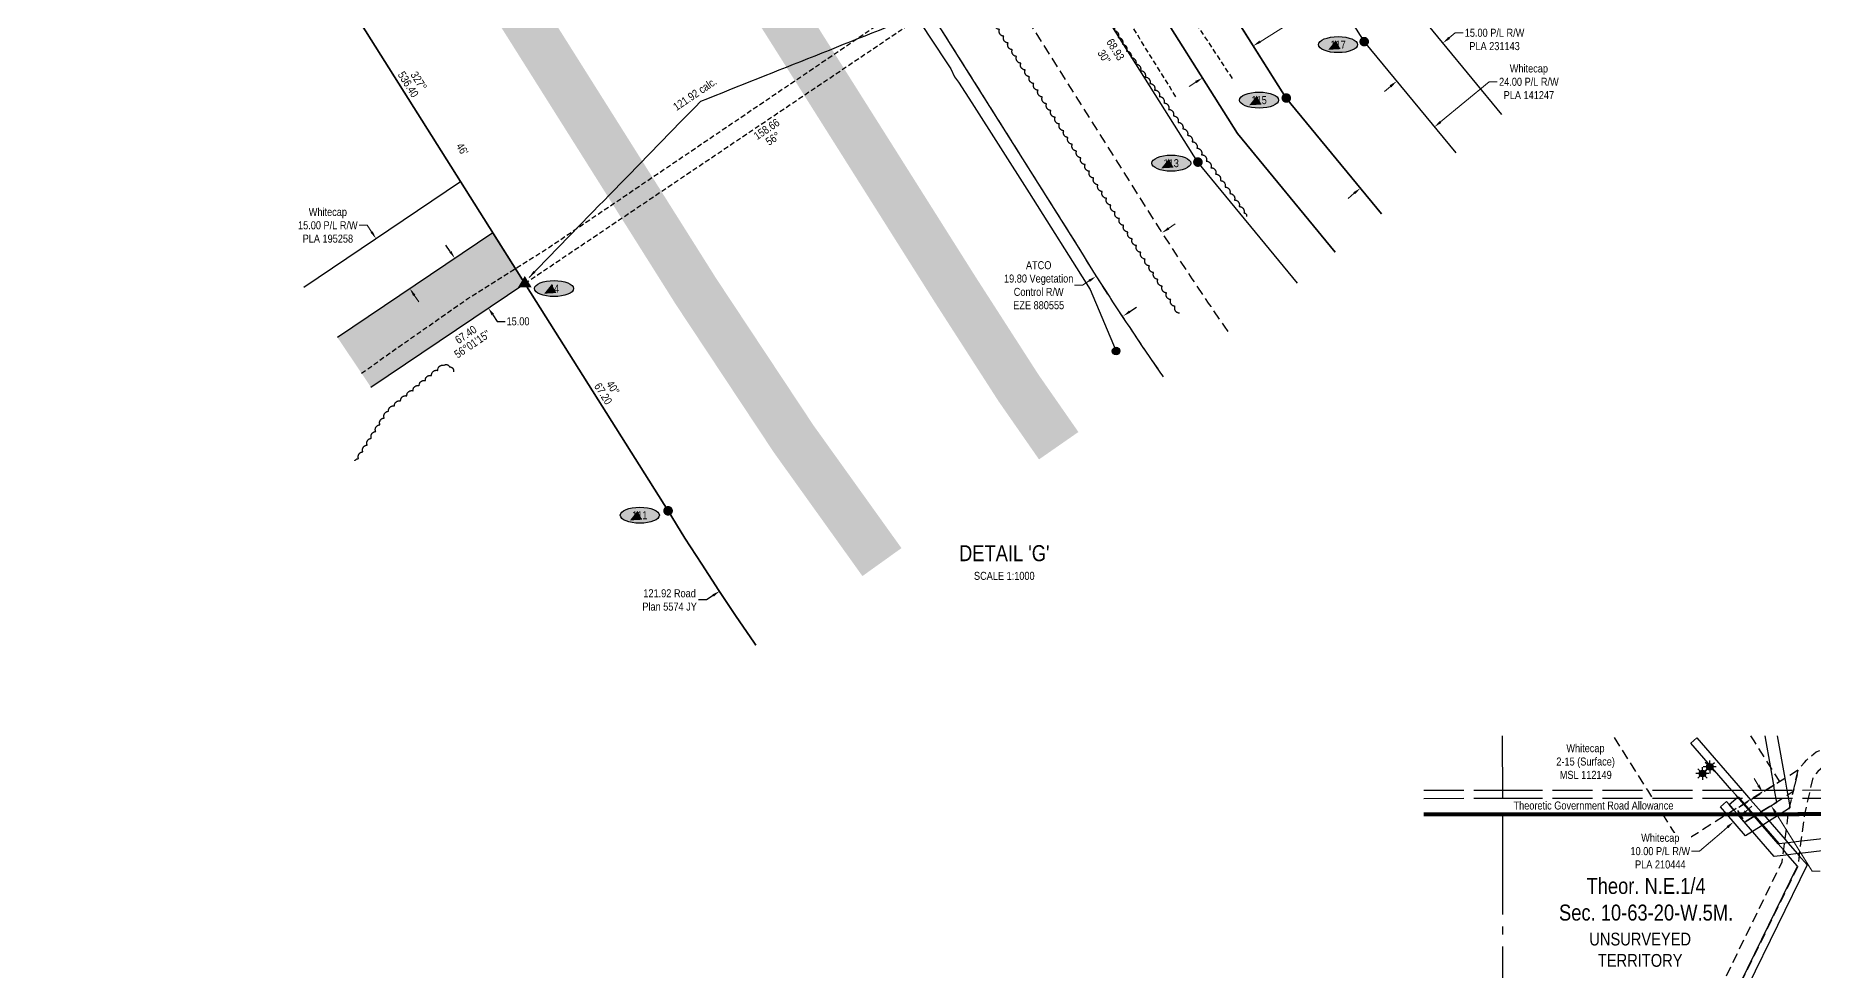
# Model space of a CAD drawing. Extents: x 502021 to 516972, y 6026865 to 6037901.
# Drawn here: x 502219 to 504441, y 6032661 to 6033829 of the extents above; entities that cross this region are included whole.
import ezdxf
from ezdxf.enums import TextEntityAlignment as Align

# ---------------------------------------------------------------- set-up
doc = ezdxf.new("R2010")
doc.units = 0
doc.header["$LTSCALE"] = 5
doc.header["$PDSIZE"] = 0.5
for name, pattern in [('0', [1, 1, 0]), ('CENTERLINEX3', [5, 2.5, -1, 0.5, -1]), ('foc-ACCESSROAD', [3.75, 2.5, -1.25]), ('foc-FLOWLINE', [3.75, 2.5, -1.25]), ('foc-QUARTERLINE', [33, 25, -3, 2, -3]), ('foc-TRAV', [1.875, 1.25, -0.625]), ('foc-UNSURVEYED', [12.5, 10, -2.5]), ('POWERLINE5', [7.8, 2.4, -0.6, 0.6, -0.6, 0.6, -0.6, 2.4]), ('UG_PIPE', [1.875, 1.25, -0.625])]:
    doc.linetypes.add(name, pattern=pattern)
doc.layers.get('Defpoints').update_dxf_attribs({"color": 9})
for name, color, linetype in [('AS-PIPE-UG', 44, 'UG_PIPE'), ('AS-POWER', 104, 'foc-POWER'), ('AS-POWER-EXISTING', 72, 'POWERLINE5'), ('AS-ROADS', 254, 'Continuous'), ('AS-TELEPHONE', 224, 'foc-TEL'), ('C-AR', 13, 'foc-ACCESSROAD'), ('C-RW', 13, 'Continuous'), ('C-SYMBOL', 7, 'Continuous'), ('C-WS', 13, 'foc-ACCESSROAD'), ('C-WS-S', 8, 'Continuous'), ('DETAIL-T', 7, 'Continuous'), ('F-AR', 190, 'foc-ACCESSROAD'), ('F-EZE', 190, 'foc-FLOWLINE'), ('F-RW', 190, 'Continuous'), ('L-BD', 7, 'Continuous'), ('L-BD1', 253, 'Continuous'), ('L-MON', 1, 'Continuous'), ('L-QSEC', 8, 'foc-QUARTERLINE'), ('L-ROAD-T', 7, 'Continuous'), ('L-TITLEDB', 4, 'Continuous'), ('L-TITLEDB-T', 4, 'Continuous'), ('L-UNS-T', 3, 'Continuous'), ('L-USEC', 7, 'foc-UNSURVEYED'), ('P-ELEVATION', 7, 'Continuous'), ('P-PROPOSED', 10, 'Continuous'), ('P-PROPOSED-H', 21, 'Continuous'), ('P-STATION', 7, 'Continuous'), ('P-TRAV', 4, 'foc-TRAV'), ('P-TXT', 4, 'Continuous'), ('T-BUSH', 110, '0')]:
    doc.layers.add(name, color=color, linetype=linetype)
doc.layers.add('AS-TRAPPER BOUNDARY', color=7, linetype='CENTERLINEX3', true_color=0xb85c00, transparency=0.6)
for name, color, linetype, lineweight in [('C-AR-T', 13, 'Continuous', 9), ('C-RW-T', 13, 'Continuous', 9), ('C-WS-T', 13, 'Continuous', 9), ('F-EZE-T', 190, 'Continuous', 9), ('F-RW-T', 190, 'Continuous', 9)]:
    doc.layers.add(name, color=color, linetype=linetype, lineweight=lineweight)
doc.styles.add('175L', font='ARIALN.TTF', dxfattribs={"height": 20})
doc.styles.add('80CG', font='ARIALN.TTF', dxfattribs={"height": 10})
doc.styles.add('80L', font='ARIALN.TTF', dxfattribs={"height": 10})
doc.styles.add('foc-LtypeFont', font='ARIALN.TTF', dxfattribs={"height": 7.35})
doc.linetypes.add('foc-POWER', pattern='A,6,-1,["P",foc-LtypeFont,S=0.2,R=0,X=-0.625,Y=-0.75],-1.24,4', length=12.24)
doc.linetypes.add('foc-TEL', pattern='A,2,-1,["T",foc-LtypeFont,S=0.2,R=0,X=-0.425,Y=-0.75],-1.24,8', length=12.24)
doc.dimstyles.new('Compass 5 000', dxfattribs={"dimscale": 5, "dimtxt": 9, "dimasz": 2, "dimexe": 0.2, "dimexo": 0.0625, "dimgap": 0.5, "dimtad": 0, "dimtih": 1, "dimtoh": 1, "dimzin": 0, "dimdsep": 46, "dimtxsty": '80CG', "dimcen": 0.1, "dimse1": 1, "dimse2": 1, "dimclrd": 256, "dimclrt": 256, "dimaunit": 1, "dimadec": 4, "dimazin": 0, "dimtfac": 0.06, "dimtofl": 0, "dimtmove": 0, "dimatfit": 1, "dimfxl": 0.2, "dimtolj": 1, "dimtzin": 0, "dimlwd": -1, "dimarcsym": 0})

# ---------------------------------------------------------------- blocks, each defined once
blk = doc.blocks.new('*D481')
at = {"layer": 'C-AR-T', "transparency": 16777216}
for p, q in [((504371.8, 6032892.2), (504366.5, 6032900.7)), ((504393.1, 6032858.4), (504439.2, 6032785)), ((504439.2, 6032785), (504449.2, 6032785))]:
    blk.add_line(p, q, dxfattribs=at)
for points in [[(504373.2, 6032893.1), (504370.4, 6032891.3), (504377.1, 6032883.7)], [(504394.5, 6032859.3), (504391.7, 6032857.5), (504387.8, 6032866.8)]]:
    blk.add_solid(points, dxfattribs=at)
at = {"layer": 'Defpoints', "color": 0, "transparency": 16777216}
for p in [(504386.1, 6032889.4), (504387.8, 6032866.8), (504396.7, 6032872.5)]:
    blk.add_point(p, dxfattribs=at)
at = {"layer": 'C-AR-T', "transparency": 16777216, "insert": (504483.5, 6032785), "char_height": 10, "attachment_point": 5, "style": '80CG'}
blk.add_mtext('\\A1;Whitecap\\P20.00 A/R\\PLOC 111955', dxfattribs=at)
blk = doc.blocks.new('*D503')
at = {"layer": 'C-RW-T', "transparency": 16777216}
for p, q in [((504356, 6032859.5), (504363.5, 6032866)), ((504298.4, 6032809.9), (504325.7, 6032833.4)), ((504333.3, 6032840), (504325.7, 6032833.4)), ((504288.4, 6032809.9), (504298.4, 6032809.9))]:
    blk.add_line(p, q, dxfattribs=at)
for points in [[(504354.9, 6032860.8), (504357, 6032858.3), (504348.4, 6032853)], [(504332.2, 6032841.2), (504334.4, 6032838.7), (504340.8, 6032846.5)]]:
    blk.add_solid(points, dxfattribs=at)
at = {"layer": 'Defpoints', "color": 0, "transparency": 16777216}
for p in [(504340.8, 6032846.5), (504342.5, 6032844.5), (504350.1, 6032851)]:
    blk.add_point(p, dxfattribs=at)
at = {"layer": 'C-RW-T', "transparency": 16777216, "insert": (504249.3, 6032809.9), "char_height": 10, "attachment_point": 5, "style": '80CG', "bg_fill": 3, "box_fill_scale": 1.1, "bg_fill_color": 256, "bg_fill_true_color": 13158600, "bg_fill_transparency": 0}
blk.add_mtext('\\A1;Whitecap\\P10.00 P/L R/W\\PPLA 210444', dxfattribs=at)
blk = doc.blocks.new('GAS')
h = blk.add_hatch(color=255)
h.dxf.hatch_style = 1
edge = h.paths.add_edge_path()
edge.add_arc((0, 0), 0.9, 0, 360)
for p, q in [((-0.81, 0), (-1.62, 0)), ((-0.57, 0.57), (-1.14, 1.14)), ((0, 0.81), (0, 1.62)), ((0.57, 0.57), (1.14, 1.14)), ((1.62, 0), (0.81, 0)), ((-0.57, -0.57), (-1.14, -1.14)), ((0, -0.81), (0, -1.62)), ((1.14, -1.14), (0.57, -0.57))]:
    blk.add_line(p, q)
blk.add_circle((0, 0), 0.8)
blk = doc.blocks.new('*D977')
at = {"layer": 'Defpoints', "color": 0, "transparency": 16777216}
for p in [(503651.6, 6033370.9), (503074.1, 6033135), (503147.4, 6033027.4)]:
    blk.add_point(p, dxfattribs=at)
at = {"layer": 'L-TITLEDB-T', "transparency": 16777216}
for p, q in [((503586.5, 6033484.2), (503594.8, 6033489.9)), ((503057.5, 6033123.8), (503047.5, 6033123.8)), ((503065.8, 6033129.4), (503057.5, 6033123.8))]:
    blk.add_line(p, q, dxfattribs=at)
for points in [[(503585.5, 6033485.6), (503587.4, 6033482.9), (503578.2, 6033478.6)], [(503064.9, 6033130.8), (503066.7, 6033128), (503074.1, 6033135)]]:
    blk.add_solid(points, dxfattribs=at)
at = {"layer": 'L-TITLEDB-T', "transparency": 16777216, "insert": (503011.4, 6033123.8), "char_height": 10, "attachment_point": 5, "style": '80CG'}
blk.add_mtext('\\A1;121.92 Road\\PPlan 5574 JY', dxfattribs=at)
blk = doc.blocks.new('TRIA')
blk.add_hatch(color=255).paths.add_polyline_path([(-0.04, 1.52), (-1.47, -0.87), (1.39, -0.87)])
blk = doc.blocks.new('Hybrid_EC')
at = {"color": 251}
for points in [[(-1.3, -0.74), (0, 1.42), (1.3, -0.74)], [(0.47, -0.26), (0, 0.53), (-0.47, -0.26)]]:
    blk.add_lwpolyline(points, close=True, dxfattribs=at)
at = {"layer": 'Defpoints'}
blk.add_circle((0, 0), 0.05, dxfattribs=at)
at = {"xscale": 1.2, "yscale": 1.2, "zscale": 1.2}
blk.add_blockref('TRIA', (0.05, 0.06), dxfattribs=at)
blk = doc.blocks.new('fdia')
at = {"color": 255, "const_width": 1}
blk.add_lwpolyline([(-0.5, 0, 1), (0.5, 0, 1)], format="xyb", close=True, dxfattribs=at)
blk = doc.blocks.new('Fdiaa')
blk.add_blockref('fdia', (0, 0))
blk = doc.blocks.new('fdib')
at = {"color": 1, "const_width": 1.6}
blk.add_lwpolyline([(-0.4, 0, 1), (0.4, 0, 1)], format="xyb", close=True, dxfattribs=at)
at = {"color": 1}
blk.add_circle((0, 0), 0.8, dxfattribs=at)
blk = doc.blocks.new('Fdibb')
blk.add_blockref('fdib', (0, 0))
blk = doc.blocks.new('fdicc')
for name in ['Fdibb', 'Fdiaa']:
    blk.add_blockref(name, (0, 0))
blk = doc.blocks.new('FDI')
blk.add_blockref('fdicc', (0, 0))
blk = doc.blocks.new('POWERPOLE')
h = blk.add_hatch(color=255)
edge = h.paths.add_edge_path()
edge.add_arc((0, 0), 0.96, 0, 360)
at = {"linetype": 'Continuous'}
for p, q in [((0.68, -0.68), (-0.68, 0.68)), ((-0.68, -0.68), (0.68, 0.68))]:
    blk.add_line(p, q, dxfattribs=at)
blk.add_circle((0, 0), 0.96, dxfattribs=at)
blk = doc.blocks.new('*D978')
at = {"layer": 'C-RW-T', "transparency": 16777216}
for p, q in [((503985.4, 6033826.2), (503993.1, 6033832.6)), ((503993.1, 6033832.6), (504003.1, 6033832.6)), ((503912.2, 6033765.7), (503904.5, 6033759.3))]:
    blk.add_line(p, q, dxfattribs=at)
for points in [[(503984.4, 6033827.5), (503986.5, 6033824.9), (503977.7, 6033819.8)], [(503911.1, 6033767), (503913.3, 6033764.4), (503919.9, 6033772.1)]]:
    blk.add_solid(points, dxfattribs=at)
at = {"layer": 'Defpoints', "color": 0, "transparency": 16777216}
for p in [(503977.7, 6033819.8), (504037.1, 6033747.9), (503979.3, 6033700.1)]:
    blk.add_point(p, dxfattribs=at)
at = {"layer": 'C-RW-T', "transparency": 16777216, "insert": (504042.2, 6033832.6), "char_height": 10, "attachment_point": 5, "style": '80CG'}
blk.add_mtext('\\A1;Whitecap\\P15.00 P/L R/W\\PPLA 231143', dxfattribs=at)
blk = doc.blocks.new('*D979')
at = {"layer": 'C-RW-T', "transparency": 16777216}
for p, q in [((503974.8, 6033721.3), (504035.6, 6033771.4)), ((504035.6, 6033771.4), (504045.6, 6033771.4)), ((503866.8, 6033632.1), (503859.1, 6033625.7))]:
    blk.add_line(p, q, dxfattribs=at)
for points in [[(503973.8, 6033722.6), (503975.9, 6033720), (503967.1, 6033714.9)], [(503865.8, 6033633.4), (503867.9, 6033630.8), (503874.6, 6033638.4)]]:
    blk.add_solid(points, dxfattribs=at)
at = {"layer": 'Defpoints', "color": 0, "transparency": 16777216}
for p in [(503954, 6033730.9), (503967.1, 6033714.9), (503861.4, 6033654.4)]:
    blk.add_point(p, dxfattribs=at)
at = {"layer": 'C-RW-T', "transparency": 16777216, "insert": (504085.1, 6033771.4), "char_height": 10, "attachment_point": 5, "style": '80CG'}
blk.add_mtext('\\A1;Whitecap\\P24.00 P/L R/W\\PPLA 141247', dxfattribs=at)
blk = doc.blocks.new('*D980')
at = {"layer": 'Defpoints', "color": 0, "transparency": 16777216}
for p in [(503727.7, 6033836.8), (503740.7, 6033816.2), (503664.4, 6033796.9, 4102.4)]:
    blk.add_point(p, dxfattribs=at)
at = {"layer": 'F-RW-T', "transparency": 16777216}
for p, q in [((503749.2, 6033821.5), (503920.2, 6033929.3)), ((503920.2, 6033929.3), (503930.2, 6033929.3)), ((503669, 6033771), (503660.5, 6033765.6))]:
    blk.add_line(p, q, dxfattribs=at)
for points in [[(503748.3, 6033822.9), (503750, 6033820.1), (503740.7, 6033816.2)], [(503668.1, 6033772.4), (503669.9, 6033769.6), (503677.5, 6033776.3)]]:
    blk.add_solid(points, dxfattribs=at)
at = {"layer": 'F-RW-T', "transparency": 16777216, "insert": (503969.3, 6033929.3), "char_height": 10, "attachment_point": 5, "style": '80CG'}
blk.add_mtext('\\A1;Murphy\\P15.00 P/L R/W\\PPLA 120694', dxfattribs=at)
blk = doc.blocks.new('*D982')
at = {"layer": 'Defpoints', "color": 0, "transparency": 16777216}
for p in [(503626.6, 6033582.6), (503658, 6033535.1), (503575.5, 6033480.5)]:
    blk.add_point(p, dxfattribs=at)
at = {"layer": 'F-EZE-T', "transparency": 16777216}
for p, q in [((503635, 6033588.1), (503643.3, 6033593.7)), ((503535.7, 6033522.6), (503527.4, 6033517.1)), ((503527.4, 6033517.1), (503517.4, 6033517.1))]:
    blk.add_line(p, q, dxfattribs=at)
for points in [[(503634.1, 6033589.5), (503635.9, 6033586.8), (503626.6, 6033582.6)], [(503534.8, 6033524), (503536.6, 6033521.2), (503544.1, 6033528.1)]]:
    blk.add_solid(points, dxfattribs=at)
at = {"layer": 'F-EZE-T', "transparency": 16777216, "insert": (503472.6, 6033517.1), "char_height": 10, "attachment_point": 5, "style": '80CG'}
blk.add_mtext('\\A1;ATCO\\P19.80 Vegetation \\PControl R/W\\PEZE 880555', dxfattribs=at)
blk = doc.blocks.new('*D992')
at = {"layer": 'C-RW-T', "transparency": 16777216}
for p, q in [((502633.5, 6033592), (502623.5, 6033592)), ((502639.1, 6033583.8), (502633.5, 6033592)), ((502692.4, 6033504.6), (502698, 6033496.3))]:
    blk.add_line(p, q, dxfattribs=at)
for points in [[(502640.4, 6033584.7), (502637.7, 6033582.8), (502644.6, 6033575.5)], [(502693.8, 6033505.5), (502691, 6033503.7), (502686.8, 6033512.9)]]:
    blk.add_solid(points, dxfattribs=at)
at = {"layer": 'Defpoints', "color": 0, "transparency": 16777216}
for p in [(502632.9, 6033567.5), (502644.6, 6033575.5), (502675, 6033505)]:
    blk.add_point(p, dxfattribs=at)
at = {"layer": 'C-RW-T', "transparency": 16777216, "insert": (502584.4, 6033592), "char_height": 10, "attachment_point": 5, "style": '80CG'}
blk.add_mtext('\\A1;Whitecap\\P15.00 P/L R/W\\PPLA 195258', dxfattribs=at)
blk = doc.blocks.new('*D993')
at = {"layer": 'Defpoints', "color": 0, "transparency": 16777216}
for p in [(502784.9, 6033488.6), (502625.3, 6033471.4), (502667.2, 6033409.3)]:
    blk.add_point(p, dxfattribs=at)
at = {"layer": 'P-TXT', "transparency": 16777216}
for p, q in [((502737.4, 6033559.1), (502731.9, 6033567.4)), ((502790.5, 6033480.3), (502796.1, 6033472)), ((502796.1, 6033472), (502806.1, 6033472))]:
    blk.add_line(p, q, dxfattribs=at)
for points in [[(502738.8, 6033560), (502736.1, 6033558.2), (502743, 6033550.8)], [(502791.9, 6033481.3), (502789.1, 6033479.4), (502784.9, 6033488.6)]]:
    blk.add_solid(points, dxfattribs=at)
at = {"layer": 'P-TXT', "transparency": 16777216, "insert": (502822, 6033472), "char_height": 10, "attachment_point": 5, "style": '80CG'}
blk.add_mtext('\\A1;15.00', dxfattribs=at)
blk = doc.blocks.new('Hybrd Num')
at = {"layer": 'P-ELEVATION'}
h = blk.add_hatch(color=111, dxfattribs=at)
h.dxf.hatch_style = 1
edge = h.paths.add_edge_path()
edge.add_ellipse((0, 0), major_axis=(-24.4, 0), ratio=0.410256, start_angle=0, end_angle=360)
at = {"layer": 'P-ELEVATION', "color": 7, "flags": 128}
blk.add_lwpolyline([(0, 0, 12.5, 0, 0), (-12.4, -6.4, 0, 0, 0)], format="xyseb", dxfattribs=at)
at = {"layer": 'P-ELEVATION', "color": 7}
blk.add_ellipse((0, 0), major_axis=(-24.4, 0), ratio=0.410256, dxfattribs=at)
at = {"color": 0, "style": '80L'}
blk.add_attdef('NUMBER', text='', height=10, dxfattribs=at).set_placement((0, 0), align=Align.MIDDLE_CENTER)
at = {"style": '80L', "flags": 1}
blk.add_attdef('ID', text='', height=10, dxfattribs=at).set_placement((-0.6, -4), align=Align.MIDDLE_CENTER)

msp = doc.modelspace()

# ---------------------------------------------------------------- hatches: boundary and pattern name
at = {"layer": 'AS-ROADS'}
h = msp.add_hatch(color=256, dxfattribs=at)
h.dxf.hatch_style = 1
h.paths.add_polyline_path([(502392.654, 6034598.609), (502339.03, 6034564.811), (502505.222, 6034285.215), (502516.772, 6034249.525), (502519.307, 6034217.025), (502510.877, 6034188.535), (502495.287, 6034172.945), (502463.692, 6034161.745), (502489.687, 6034127.72), (502527.202, 6034143.6), (502555.177, 6034144.195), (502595.007, 6034126.12), (502622.187, 6034101.66), (502878.823, 6033754.732), (502889.58, 6033781.483), (502739.797, 6034043.45), (502714.987, 6034085.545), (502698.647, 6034135.705), (502694.912, 6034179.55), (502701.627, 6034243.265), (502743.867, 6034265.355), (502762.907, 6034267.005), (502805.827, 6034256.64), (502834.867, 6034239.585), (502911.562, 6034164.08), (503028.557, 6033994.91), (503062.882, 6034051.345), (503043.237, 6034096.1), (502966.462, 6034223.74), (502930.822, 6034287.45), (502920.627, 6034321.21), (502918.752, 6034344.475), (502923.042, 6034367.87), (502929.947, 6034380.105), (503009.392, 6034446.48), (502956.297, 6034507.395), (502955.652, 6034473.945), (502946.017, 6034452.88), (502911.247, 6034426.93), (502895.032, 6034422.615), (502872.432, 6034425.805), (502838.947, 6034446.245), (502824.072, 6034463.37), (502728.302, 6034584.54), (502703.981, 6034600.934), (502677.062, 6034554.35), (502719.217, 6034483.565), (502743.122, 6034418.33), (502747.637, 6034381.14), (502741.422, 6034347.53), (502726.507, 6034329.945), (502694.482, 6034310.355), (502659.717, 6034310.5), (502618.252, 6034323.555), (502567.787, 6034358.335), (502532.342, 6034397.125)])
at = {"layer": 'P-PROPOSED-H'}
h = msp.add_hatch(color=256, dxfattribs=at)
h.dxf.hatch_style = 1
h.paths.add_polyline_path([(502596.362, 6033451.937), (502638.232, 6033389.76), (502830.5, 6033519.347), (502790.511, 6033582.792)])

# ---------------------------------------------------------------- linework, layer by layer
at = {"layer": 'AS-PIPE-UG', "flags": 128}
for points in [[(502626.538, 6033407.125), (502672.902, 6033440.13), (502759.397, 6033500.48), (502858.287, 6033562.85), (503288.892, 6033854.56), (503492.967, 6033992.21), (503634.252, 6034087.68), (503762.117, 6034180.38), (503940.602, 6034300.818)], [(503714.692, 6033775.5), (503678.822, 6033830.135), (503650.772, 6033874.95), (503623.522, 6033918.495), (503589.502, 6033970.85), (503556.332, 6034020.87), (503532.832, 6034061.135), (503508.342, 6034103.79), (503464.917, 6034177.505)]]:
    msp.add_lwpolyline(points, dxfattribs=at)
at = {"layer": 'AS-PIPE-UG', "elevation": 4102.69, "flags": 128}
msp.add_lwpolyline([(503644.112, 6033752.545), (503598.652, 6033825.71), (503569.177, 6033872.885), (503535.027, 6033925.91), (503510.107, 6033965.405), (503477.182, 6034017.945), (503445.302, 6034068.935), (503413.337, 6034118.22), (503393.937, 6034149.745), (503369.202, 6034188.77), (503338.792, 6034237.385), (503313.522, 6034277.32)], dxfattribs=at)
at = {"layer": 'AS-POWER', "flags": 128}
msp.add_lwpolyline([(503147.897, 6034092.99), (503239.562, 6033978.49), (503335.107, 6033829.45), (503362.692, 6033787.615), (503367.367, 6033777.645), (503372.302, 6033770.75), (503388.932, 6033744.98), (503460.507, 6033632.47), (503536.977, 6033511.68), (503569.362, 6033434.825)], dxfattribs=at)
at = {"layer": 'AS-ROADS', "const_width": 59.968, "flags": 128}
for points in [[(502600.629, 6034729.693), (502705.417, 6034563.22), (503042.417, 6034027.995), (503368.132, 6033511.995), (503447.292, 6033388.945), (503497.614, 6033316.6)], [(503276.75, 6033171.148), (503166.492, 6033325.03), (503044.242, 6033509.645), (502711.187, 6034038.3), (502367.702, 6034582.882)]]:
    msp.add_lwpolyline(points, dxfattribs=at)
at = {"layer": 'AS-TELEPHONE', "flags": 128}
msp.add_lwpolyline([(502219.175, 6034489.268), (503009.552, 6033235.265), (503030.312, 6033201.18), (503051.526, 6033168.4), (503073.002, 6033135.79), (503094.736, 6033103.349), (503116.726, 6033071.079), (503119.256, 6033067.428)], dxfattribs=at)
at = {"layer": 'C-AR', "flags": 128}
msp.add_lwpolyline([(504367.377, 6032854.002), (504355.323, 6032846.456), (504349.248, 6032856.1), (504344.669, 6032863.382), (504354.149, 6032869.246), (504362.711, 6032874.637), (504381.214, 6032886.281), (504398.12, 6032896.933), (504404.801, 6032901.142), (504420.588, 6032911.039), (504421.564, 6032911.651), (504416.079, 6032886.89), (504415.936, 6032886.305), (504415.489, 6032884.272), (504375.93, 6032859.397), (504370.698, 6032856.115), (504367.377, 6032854.002)], close=True, dxfattribs=at)
at = {"layer": 'C-RW'}
for points in [[(503901.012, 6033606.292), (503781.797, 6033750.965), (503438.327, 6034295.846), (503325.999, 6034474.044), (503424.107, 6034543.377), (503519.799, 6034391.515), (503519.799, 6034391.515), (503879.197, 6033821.365), (503993.701, 6033682.74)], [(502554.199, 6033514.55), (502750.343, 6033646.633), (502790.511, 6033582.792), (502596.362, 6033451.937)], [(504349.487, 6032645.424), (504420.335, 6032790.36), (504420.659, 6032791.312), (504408.808, 6032804.993), (504403.282, 6032811.374), (504396.623, 6032819.062), (504366.753, 6032853.565), (504364.896, 6032855.688), (504353.522, 6032868.823), (504346.009, 6032877.494), (504343.585, 6032880.293), (504338.786, 6032885.829), (504287.573, 6032944.963), (504295.132, 6032951.51), (504352.154, 6032885.838), (504362.084, 6032874.213), (504375.306, 6032858.96), (504378.113, 6032855.697), (504405.302, 6032824.364), (504408.662, 6032820.436), (504420.798, 6032806.425), (504422.493, 6032804.468), (504432.647, 6032792.745), (504358.58, 6032641.254)], [(504395.449, 6032954.203), (504404.801, 6032901.142), (504407.417, 6032886.299), (504408.545, 6032879.905), (504411.13, 6032865.239), (504411.351, 6032863.981), (504410.755, 6032863.606), (504398.892, 6032856.134), (504385.845, 6032847.932), (504377.285, 6032842.547), (504364.427, 6032834.456), (504355.865, 6032829.07), (504332.577, 6032856.088), (504324.325, 6032865.487), (504331.884, 6032872.034), (504335.296, 6032868.093), (504341.266, 6032861.217), (504345.679, 6032856.097), (504354.489, 6032845.93), (504355.323, 6032846.456), (504367.377, 6032854.002), (504370.698, 6032856.115), (504375.93, 6032859.397), (504394.84, 6032871.292), (504392.195, 6032886.288), (504391.1, 6032892.51), (504387.289, 6032914.135), (504380.229, 6032954.192)]]:
    msp.add_lwpolyline(points, dxfattribs=at)
at = {"layer": 'C-RW', "flags": 128}
for points in [[(503872.174, 6034402.344), (503727.83, 6034305.081), (503767.74, 6034241.753), (503659.961, 6034169.161), (503879.197, 6033821.365), (503993.701, 6033682.74)], [(504051.51, 6033730.465), (503939.981, 6033865.489), (503762.176, 6034147.604), (503869.912, 6034220.223), (503830.016, 6034283.53), (503914.087, 6034340.157)]]:
    msp.add_lwpolyline(points, dxfattribs=at)
at = {"layer": 'C-RW'}
msp.add_lwpolyline([(504367.38, 6032853.988), (504397.25, 6032819.484), (504405.249, 6032820.397), (504409.289, 6032820.859), (504425.86, 6032822.752), (504478.032, 6032828.714), (504517.294, 6032853.462), (504525.289, 6032840.779), (504483.173, 6032814.223), (504423.459, 6032807.091), (504421.425, 6032806.848), (504409.435, 6032805.416), (504402.783, 6032804.621), (504391.448, 6032803.267), (504345.679, 6032856.097), (504341.281, 6032861.196), (504335.295, 6032868.091), (504346.636, 6032877.917), (504354.149, 6032869.246), (504365.523, 6032856.111), (504367.38, 6032853.988)], close=True, dxfattribs=at)
at = {"layer": 'C-WS', "flags": 128}
msp.add_lwpolyline([(504362.075, 6032954.178), (504366.166, 6032947.68), (504398.12, 6032896.933), (504381.214, 6032886.281), (504362.711, 6032874.637), (504354.149, 6032869.246), (504344.669, 6032863.382), (504341.275, 6032861.221), (504333.137, 6032856.089), (504296.626, 6032833.027), (504275.488, 6032819.718), (504252.619, 6032856.032), (504233.638, 6032886.179), (504190.905, 6032954.05)], dxfattribs=at)
at = {"layer": 'F-AR', "flags": 128}
msp.add_lwpolyline([(503954.322, 6032197.749), (504052.583, 6032199.707), (504136.015, 6032201.369), (504176.359, 6032295.613), (504179.157, 6032302.152), (504183.991, 6032313.449), (504186.985, 6032319.804), (504208.694, 6032365.839), (504213.073, 6032375.13), (504214.398, 6032377.937), (504220.267, 6032391.731), (504247.081, 6032454.751), (504255.396, 6032474.296), (504331.929, 6032654.186), (504401.502, 6032796.45), (504402.636, 6032804.604), (504403.553, 6032812.207), (504404.61, 6032820.324), (504405.287, 6032825.527), (504409.274, 6032856.142), (504409.576, 6032858.468), (504415.962, 6032886.305), (504416.093, 6032886.881), (504421.564, 6032911.651), (504429.471, 6032920.821), (504431.827, 6032923.554), (504444.266, 6032934.203), (504461.602, 6032940.625), (504462.242, 6032940.759), (504477.048, 6032943.888), (504497.572, 6032940.831), (504511.603, 6032918.536), (504477.66, 6032923.592), (504473.604, 6032922.735), (504467.167, 6032921.376), (504454.553, 6032916.703), (504445.974, 6032909.358), (504439.982, 6032902.41), (504436.437, 6032886.32), (504435.663, 6032882.818), (504429.551, 6032856.156), (504429.269, 6032854.936), (504425.081, 6032822.663), (504423.054, 6032807.042), (504422.82, 6032805.237), (504421.159, 6032791.881), (504420.954, 6032790.794), (504350.114, 6032645.847), (504270.539, 6032460.296), (504262.175, 6032440.795), (504241.869, 6032393.449), (504228.638, 6032362.653), (504202.382, 6032305.58), (504194.751, 6032287.745), (504163.827, 6032215.506), (504151.374, 6032186.417), (504149.323, 6032181.626), (504136.967, 6032181.38), (504121.964, 6032181.081), (504052.601, 6032179.699), (503954.34, 6032177.74)], dxfattribs=at)
at = {"layer": 'F-EZE', "flags": 128}
msp.add_lwpolyline([(503709.33, 6033459.261), (503708.513, 6033460.431), (503705.678, 6033464.543), (503687.982, 6033490.358), (503684.941, 6033494.851), (503667.739, 6033520.418), (503664.494, 6033525.311), (503647.697, 6033550.741), (503644.271, 6033555.997), (503627.996, 6033581.112), (503624.359, 6033586.818), (503608.397, 6033611.899), (503104.047, 6034411.977), (503081.305, 6034448.207), (502999.453, 6034392.35), (503020.343, 6034359.211), (503295.766, 6033923.682), (503524.911, 6033560.124), (503540.916, 6033533.64), (503544.754, 6033527.618), (503561.307, 6033502.073), (503564.971, 6033496.453), (503581.979, 6033470.705), (503585.456, 6033465.461), (503602.922, 6033439.501), (503606.204, 6033434.652), (503624.139, 6033408.488), (503627.22, 6033404.02), (503628.209, 6033402.604)], dxfattribs=at)
at = {"layer": 'F-RW'}
for points in [[(502940.192, 6034943.632), (503006.541, 6034838.297), (503009.492, 6034833.613), (503054.506, 6034762.149), (503057.534, 6034757.338), (503095.435, 6034699.239), (503098.502, 6034694.374), (503721.155, 6033706.596), (503843.115, 6033558.594)], [(503796.102, 6033519.863), (503671.557, 6033671.039), (503044.522, 6034665.769), (503007.643, 6034722.206), (503003.506, 6034728.773), (502959.601, 6034798.476), (502955.548, 6034804.911), (502888.628, 6034911.153)], [(503843.115, 6033558.594), (503721.155, 6033706.596), (503098.502, 6034694.374), (503095.437, 6034699.239), (503157.003, 6034742.139), (503325.999, 6034474.044), (503325.999, 6034474.044), (503781.797, 6033750.965), (503901.012, 6033606.292)]]:
    msp.add_lwpolyline(points, dxfattribs=at)
at = {"layer": 'L-QSEC'}
for p, q in [((504051.88, 6032953.946), (504051.952, 6032876.006)), ((504051.971, 6032855.9), (504052.693, 6032081.708))]:
    msp.add_line(p, q, dxfattribs=at)
at = {"layer": 'L-TITLEDB'}
for points in [[(502734.548, 6034814.1), (503524.911, 6033560.124), (503540.909, 6033533.647), (503544.747, 6033527.625), (503561.3, 6033502.08), (503564.964, 6033496.46), (503581.972, 6033470.712), (503585.449, 6033465.468), (503602.915, 6033439.507), (503606.197, 6033434.659), (503624.132, 6033408.495), (503627.213, 6033404.026), (503628.207, 6033402.603)], [(503119.256, 6033067.428), (503116.726, 6033071.079), (503094.736, 6033103.349), (503073.002, 6033135.79), (503051.526, 6033168.4), (503030.312, 6033201.18), (503009.552, 6033235.265), (502219.175, 6034489.268)]]:
    msp.add_lwpolyline(points, dxfattribs=at)
at = {"layer": 'L-USEC'}
for p, q in [((503953.681, 6032885.993), (504051.949, 6032886.064)), ((503953.69, 6032875.935), (504051.957, 6032876.006)), ((504051.949, 6032886.064), (504859.154, 6032886.649)), ((504051.957, 6032876.006), (504859.162, 6032876.591)), ((503953.709, 6032855.829), (504051.971, 6032855.9)), ((504051.971, 6032855.9), (504859.176, 6032856.485))]:
    msp.add_line(p, q, dxfattribs=at)
at = {"layer": 'P-PROPOSED', "flags": 128}
msp.add_lwpolyline([(502638.232, 6033389.76), (502830.5, 6033519.347), (502790.511, 6033582.792), (502596.362, 6033451.937)], dxfattribs=at)
at = {"layer": 'P-TRAV', "color": 4}
msp.add_line((502830.5, 6033519.347), (503335.91, 6033859.99), dxfattribs=at)
at = {"layer": 'T-BUSH', "flags": 128}
for points in [[(503648.339, 6033482.265, -0.52056705), (503642.988, 6033490.707, -0.52056705), (503637.636, 6033499.148, -0.52056705), (503632.285, 6033507.59, -0.52056705), (503626.934, 6033516.031, -0.52056705), (503621.582, 6033524.473, -0.52056705), (503616.231, 6033532.914, -0.52056705), (503610.88, 6033541.355, -0.52056705), (503605.528, 6033549.797, -0.52056705), (503600.177, 6033558.238, -0.52056705), (503594.826, 6033566.68, -0.52056705), (503589.474, 6033575.121, -0.52056705), (503584.123, 6033583.563, -0.52056705), (503578.772, 6033592.004, -0.52056705), (503573.42, 6033600.446, -0.52056705), (503568.069, 6033608.887, -0.52056705), (503562.718, 6033617.328, -0.52056705), (503557.367, 6033625.77, -0.52056705), (503552.015, 6033634.211, -0.52056705), (503546.664, 6033642.653, -0.52056705), (503541.313, 6033651.094, -0.52056705), (503535.961, 6033659.536, -0.52056705), (503530.61, 6033667.977, -0.52056705), (503525.259, 6033676.419, -0.52056705), (503519.907, 6033684.86, -0.52056705), (503514.556, 6033693.302, -0.52056705), (503509.205, 6033701.743, -0.52056705), (503503.853, 6033710.184, -0.52056705), (503498.502, 6033718.626, -0.52056705), (503493.151, 6033727.067, -0.52056705), (503487.799, 6033735.509, -0.52056705), (503482.448, 6033743.95, -0.52056705), (503477.097, 6033752.392, -0.52056705), (503471.745, 6033760.833, -0.52056705), (503466.394, 6033769.275, -0.52056705), (503461.043, 6033777.716, -0.52056705), (503455.691, 6033786.157, -0.52056705), (503450.34, 6033794.599, -0.52056705), (503444.989, 6033803.04, -0.52056705), (503439.637, 6033811.482, -0.52056705), (503434.286, 6033819.923, -0.52056705), (503428.935, 6033828.365, -0.52056705), (503423.583, 6033836.806, -0.52056705), (503418.232, 6033845.248, -0.52056705), (503412.881, 6033853.689, -0.52056705), (503407.529, 6033862.13, -0.52056705), (503402.178, 6033870.572, -0.52056705), (503396.827, 6033879.013, -0.52056705), (503391.475, 6033887.455, -0.52056705), (503386.124, 6033895.896, -0.52056705), (503380.773, 6033904.338, -0.52056705), (503375.421, 6033912.779, -0.52056705), (503370.07, 6033921.221, -0.52056705), (503364.719, 6033929.662, -0.52056705), (503359.368, 6033938.103, -0.52056705), (503354.016, 6033946.545, -0.52056705), (503348.665, 6033954.986, -0.52056705), (503346.918, 6033962.931, -0.52056705), (503354.354, 6033969.609, -0.52056705), (503361.79, 6033976.287, -0.52056705), (503369.227, 6033982.965, -0.52056705), (503376.663, 6033989.643, -0.52056705), (503384.099, 6033996.321, -0.52056705), (503391.535, 6034002.999, -0.52056705), (503398.972, 6034009.677, -0.52056705), (503406.408, 6034016.355, -0.52056705), (503413.844, 6034023.033, -0.52056705), (503421.28, 6034029.711, -0.52056705), (503428.717, 6034036.39, -0.52056705), (503436.153, 6034043.068, -0.52056705), (503442.206, 6034040.376, -0.52056705), (503447.397, 6034031.834, -0.52056705), (503452.587, 6034023.293, -0.52056705), (503457.777, 6034014.752, -0.52056705), (503462.968, 6034006.21, -0.52056705), (503468.158, 6033997.669, -0.52056705), (503473.349, 6033989.128, -0.52056705), (503478.539, 6033980.586, -0.52056705), (503483.729, 6033972.045, -0.52056705), (503488.92, 6033963.503, -0.52056705), (503494.11, 6033954.962, -0.52056705), (503499.3, 6033946.421, -0.52056705), (503504.491, 6033937.879, -0.52056705), (503509.681, 6033929.338, -0.52056705), (503514.871, 6033920.797, -0.52056705), (503520.062, 6033912.255, -0.52056705), (503525.252, 6033903.714, -0.52056705), (503530.442, 6033895.172, -0.52056705), (503535.633, 6033886.631, -0.52056705), (503540.823, 6033878.09, -0.52056705), (503546.013, 6033869.548, -0.52056705), (503551.204, 6033861.007, -0.52056705), (503556.394, 6033852.466, -0.52056705), (503561.584, 6033843.924, -0.52056705), (503566.775, 6033835.383, -0.52056705), (503571.965, 6033826.841, -0.52056705), (503577.155, 6033818.3, -0.52056705), (503582.346, 6033809.759, -0.52056705), (503588.002, 6033801.528, -0.52056705), (503593.876, 6033793.441, -0.52056705), (503599.75, 6033785.354, -0.52056705), (503605.623, 6033777.267, -0.52056705), (503611.497, 6033769.181, -0.52056705), (503617.371, 6033761.094, -0.52056705), (503623.244, 6033753.007, -0.52056705), (503629.118, 6033744.92, -0.52056705), (503634.991, 6033736.834, -0.52056705), (503640.865, 6033728.747, -0.52056705), (503646.739, 6033720.66, -0.52056705), (503652.612, 6033712.573, -0.52056705), (503658.486, 6033704.487, -0.52056705), (503664.359, 6033696.4, -0.52056705), (503670.233, 6033688.313, -0.52056705), (503676.107, 6033680.226, -0.52056705), (503681.98, 6033672.14, -0.52056705), (503687.854, 6033664.053, -0.52056705), (503693.727, 6033655.966, -0.52056705), (503699.601, 6033647.879, -0.52056705), (503705.475, 6033639.793, -0.52056705), (503711.348, 6033631.706, -0.52056705), (503717.222, 6033623.619, -0.52056705), (503723.095, 6033615.532, -0.52056705), (503728.969, 6033607.446, -0.52056705), (503732.211, 6033602.983, -0.52056705)], [(502618.015, 6033297.788, -0.2385397), (502622.806, 6033300.505, -0.52056705), (502628.143, 6033308.956, -0.52056705), (502633.479, 6033317.406, -0.52056705), (502638.816, 6033325.857, -0.52056705), (502644.153, 6033334.308, -0.52056705), (502649.49, 6033342.758, -0.52056705), (502654.827, 6033351.209, -0.52056705), (502660.163, 6033359.66, -0.52056705), (502667.641, 6033366.222, -0.52056705), (502675.36, 6033372.571, -0.52056705), (502683.079, 6033378.92, -0.52056705), (502690.798, 6033385.269, -0.52056705), (502698.517, 6033391.618, -0.52056705), (502706.236, 6033397.967, -0.52056705), (502713.955, 6033404.316, -0.52056705), (502721.674, 6033410.665, -0.52056705), (502729.393, 6033417.015, -0.52056705), (502736.316, 6033415.134, -0.52056705), (502741.328, 6033409.057)]]:
    msp.add_lwpolyline(points, format="xyb", dxfattribs=at)

# ---------------------------------------------------------------- block references
at = {"layer": 'AS-POWER-EXISTING', "xscale": 4.9973661, "yscale": 4.9973661, "zscale": 4.9973661}
msp.add_blockref('POWERPOLE', (503569.362, 6033434.825), dxfattribs=at)
at = {"layer": 'AS-POWER-EXISTING', "color": 6, "xscale": 4.9973661, "yscale": 4.9973661, "zscale": 4.9973661}
msp.add_blockref('POWERPOLE', (503569.362, 6033434.825), dxfattribs=at)
at = {"layer": 'C-WS-S', "xscale": 4.99736614999988, "yscale": 4.99736614999988, "zscale": 4.99736614999988}
for p in [(504311.172, 6032915.214), (504301.971, 6032906.971)]:
    msp.add_blockref('GAS', p, dxfattribs=at)
at = {"layer": 'L-MON', "color": 3, "xscale": 4.9973661, "yscale": 4.9973661, "zscale": 4.9973661}
for p in [(503879.322, 6033821.553, 4102.43), (503781.972, 6033751.075, 4097.965), (503671.557, 6033671.039), (503009.552, 6033235.265, 4134.58)]:
    msp.add_blockref('FDI', p, dxfattribs=at)
at = {"layer": 'L-MON', "xscale": 4.9973661, "yscale": 4.9973661, "zscale": 4.9973661}
msp.add_blockref('Hybrid_EC', (502830.5, 6033519.347), dxfattribs=at)
at = {"layer": 'L-MON', "color": 6, "xscale": 4.9973661, "yscale": 4.9973661, "zscale": 4.9973661}
msp.add_blockref('FDI', (503009.472, 6033235.25), dxfattribs=at)
at = {"layer": 'P-STATION', "color": 1}
for p, values in [((503846.739, 6033817.784), {'NUMBER': '117'}), ((503748.035, 6033748.483), {'NUMBER': '115'}), ((503638.179, 6033669.669), {'NUMBER': '113'}), ((502867.013, 6033512.985), {'NUMBER': '44'}), ((502974.211, 6033229.66), {'NUMBER': '111'})]:
    msp.add_blockref('Hybrd Num', p, dxfattribs=at).add_auto_attribs(values)

# ---------------------------------------------------------------- texts
at = {"layer": 'C-SYMBOL', "color": 3, "insert": (504231.563, 6032776.485), "char_height": 19.98946, "width": 232.0286, "attachment_point": 2, "style": '175L'}
msp.add_mtext('Theor. N.E.1/4\\PSec. 10-63-20-W.5M.', dxfattribs=at)
at = {"layer": 'C-WS-T', "insert": (504115.992, 6032943.593), "char_height": 9.99473, "attachment_point": 1, "style": '80L'}
msp.add_mtext_dynamic_manual_height_columns('\\pi15.946;Whitecap\\P\\pi3.4149;2-15 (Surface)\\P\\pi7.7168;MSL 112149', width=78.99495, gutter_width=50, heights=[0], dxfattribs=at)
at = {"layer": 'DETAIL-T', "color": 3, "insert": (503429.619, 6033170.569), "char_height": 19.98946, "width": 223.7401, "attachment_point": 5, "style": '80CG'}
msp.add_mtext("DETAIL 'G'\\P{\\H0.5x;SCALE 1:1000}", dxfattribs=at)
at = {"layer": 'L-BD', "linetype": 'Continuous', "style": '80L'}
for s, p in [('536.40', (502684.91, 6033768.193)), ('327°', (502698.06, 6033772.484)), ("46'", (502752.37, 6033687.341)), ('67.20', (502928.513, 6033381.619)), ("40''", (502940.562, 6033389.214))]:
    msp.add_text(s, height=9.9947, rotation=302.2226, dxfattribs=at).set_placement(p, align=Align.MIDDLE)
at = {"layer": 'L-BD', "color": 1, "insert": (503572.72, 6033814.387), "char_height": 9.9947, "width": 56.27771, "attachment_point": 2, "rotation": 302.225578, "style": '80L'}
msp.add_mtext("68.93\\P30''", dxfattribs=at)
at = {"layer": 'L-BD1', "color": 1, "style": '80L'}
for s, p in [('158.66', (503132.563, 6033712.26)), ('56°', (503140.52, 6033700.447))]:
    msp.add_text(s, height=9.9947, rotation=33.9625, dxfattribs=at).set_placement(p, align=Align.MIDDLE)
at = {"layer": 'L-UNS-T', "color": 3, "insert": (504224.179, 6032686.63), "char_height": 15.98319, "attachment_point": 5, "style": '80L'}
msp.add_mtext_dynamic_manual_height_columns('UNSURVEYED TERRITORY', width=126.41375, gutter_width=47.5, heights=[0], dxfattribs=at)
at = {"layer": 'P-TXT', "color": 4, "insert": (503040.155, 6033760.295), "char_height": 9.99473, "width": 60.87283, "attachment_point": 2, "rotation": 33.9626, "style": '80L'}
msp.add_mtext('121.92 calc.', dxfattribs=at)

# ---------------------------------------------------------------- dimensions: what is measured, and where the dimension line sits
at = {"layer": 'C-AR-T'}
dim = msp.add_linear_dim(base=(504387.758, 6032866.834), p1=(504386.106, 6032889.363), p2=(504396.727, 6032872.474), angle=302.162524, text='Whitecap\\P20.00 A/R\\PLOC 111955', dimstyle='Compass 5 000', dxfattribs=at)
dim.commit()
dim.dimension.update_dxf_attribs({"geometry": '*D481', "text_midpoint": (504483.528, 6032785.038), "dimtype": 161})
at = {"layer": 'C-RW-T'}
for base, p1, p2, angle, text, picture, middle in [((503977.707, 6033819.816), (503979.328, 6033700.14), (504037.125, 6033747.88), 39.556332, 'Whitecap\\P15.00 P/L R/W\\PPLA 231143', '*D978', (504042.213, 6033832.553)), ((503967.133, 6033714.904), (503861.374, 6033654.395), (503953.951, 6033730.863), 39.556573, 'Whitecap\\P24.00 P/L R/W\\PPLA 141247', '*D979', (504085.121, 6033771.443))]:
    dim = msp.add_linear_dim(base=base, p1=p1, p2=p2, angle=angle, text=text, dimstyle='Compass 5 000', dxfattribs=at)
    dim.commit()
    dim.dimension.update_dxf_attribs({"geometry": picture, "text_midpoint": middle, "dimtype": 161})
dim = msp.add_aligned_dim(p1=(502675.031, 6033504.959), p2=(502632.889, 6033567.54), distance=-14.177, text='Whitecap\\P15.00 P/L R/W\\PPLA 195258', dimstyle='Compass 5 000', dxfattribs=at)
dim.commit()
dim.dimension.update_dxf_attribs({"geometry": '*D992', "text_midpoint": (502584.391, 6033592.048)})
at = {"layer": 'F-EZE-T'}
dim = msp.add_linear_dim(base=(503626.633, 6033582.631), p1=(503575.486, 6033480.531), p2=(503658.05, 6033535.068), angle=33.446253, text='ATCO\\P19.80 Vegetation \\PControl R/W\\PEZE 880555', dimstyle='Compass 5 000', dxfattribs=at)
dim.commit()
dim.dimension.update_dxf_attribs({"geometry": '*D982', "text_midpoint": (503472.579, 6033517.071), "dimtype": 161})
at = {"layer": 'F-RW-T'}
dim = msp.add_linear_dim(base=(503740.702, 6033816.159), p1=(503664.447, 6033796.949, 4102.43), p2=(503727.684, 6033836.811), angle=32.225578, text='Murphy\\P15.00 P/L R/W\\PPLA 120694', dimstyle='Compass 5 000', dxfattribs=at)
dim.commit()
dim.dimension.update_dxf_attribs({"geometry": '*D980', "text_midpoint": (503969.266, 6033929.294), "dimtype": 161})
at = {"layer": 'L-TITLEDB-T'}
dim = msp.add_linear_dim(base=(503074.064, 6033135.043), p1=(503651.608, 6033370.924), p2=(503147.447, 6033027.358), angle=214.272935, text='121.92 Road\\PPlan 5574 JY', dimstyle='Compass 5 000', dxfattribs=at)
dim.commit()
dim.dimension.update_dxf_attribs({"geometry": '*D977', "text_midpoint": (503011.445, 6033123.78), "dimtype": 161})

# ---------------------------------------------------------------- leaders
at = {"layer": 'P-TXT', "color": 4, "path_type": 1}
for points in [[(503335.608, 6033860.469), (503049.876, 6033746.673)], [(502835.793, 6033526.913), (503049.876, 6033746.673)]]:
    msp.add_leader(points, dimstyle='Compass 5 000', override={"dimgap": 0.5, "dimtad": 0}, dxfattribs=at)

# ---------------------------------------------------------------- next in the draw order: texts
at = {"layer": 'L-BD', "linetype": 'Continuous', "insert": (502732.87, 6033445.343), "char_height": 9.99473, "width": 49.90998, "attachment_point": 1, "rotation": 33.9626, "line_spacing_factor": 0.855, "style": '80L', "bg_fill": 2}
msp.add_mtext("\\pi11.115;67.40 \\P\\pi0.27837;56°01'15''", dxfattribs=at)
at = {"layer": 'L-ROAD-T', "insert": (504165.815, 6032871.958), "char_height": 9.99473, "width": 200.83931, "attachment_point": 2, "style": '80L', "bg_fill": 3, "box_fill_scale": 1.15, "bg_fill_color": 256, "bg_fill_true_color": 256, "bg_fill_transparency": 0}
msp.add_mtext('Theoretic Government Road Allowance', dxfattribs=at)

# ---------------------------------------------------------------- next in the draw order: linework, layer by layer
at = {"layer": 'AS-TRAPPER BOUNDARY', "const_width": 5, "flags": 128}
msp.add_lwpolyline([(506593.702, 6032857.653), (503953.709, 6032855.829)], dxfattribs=at)

# ---------------------------------------------------------------- next in the draw order: dimensions: what is measured, and where the dimension line sits
at = {"layer": 'P-TXT', "color": 3}
dim = msp.add_linear_dim(base=(502784.929, 6033488.633), p1=(502625.284, 6033471.43), p2=(502667.179, 6033409.27), angle=303.979722, text='15.00', dimstyle='Compass 5 000', dxfattribs=at)
dim.commit()
dim.dimension.update_dxf_attribs({"geometry": '*D993', "text_midpoint": (502822.045, 6033472.048), "dimtype": 161})

# ---------------------------------------------------------------- next in the draw order: dimensions: what is measured, and where the dimension line sits
at = {"layer": 'C-RW-T'}
dim = msp.add_linear_dim(base=(504340.847, 6032846.493), p1=(504350.084, 6032851.013), p2=(504342.549, 6032844.519), angle=220.76049, text='Whitecap\\P10.00 P/L R/W\\PPLA 210444', dimstyle='Compass 5 000', override={"dimtmove": 1, "dimtfill": 1}, dxfattribs=at)
dim.commit()
dim.dimension.update_dxf_attribs({"geometry": '*D503', "text_midpoint": (504279.499, 6032809.888), "dimtype": 161})

doc.saveas('drawing.dxf')
